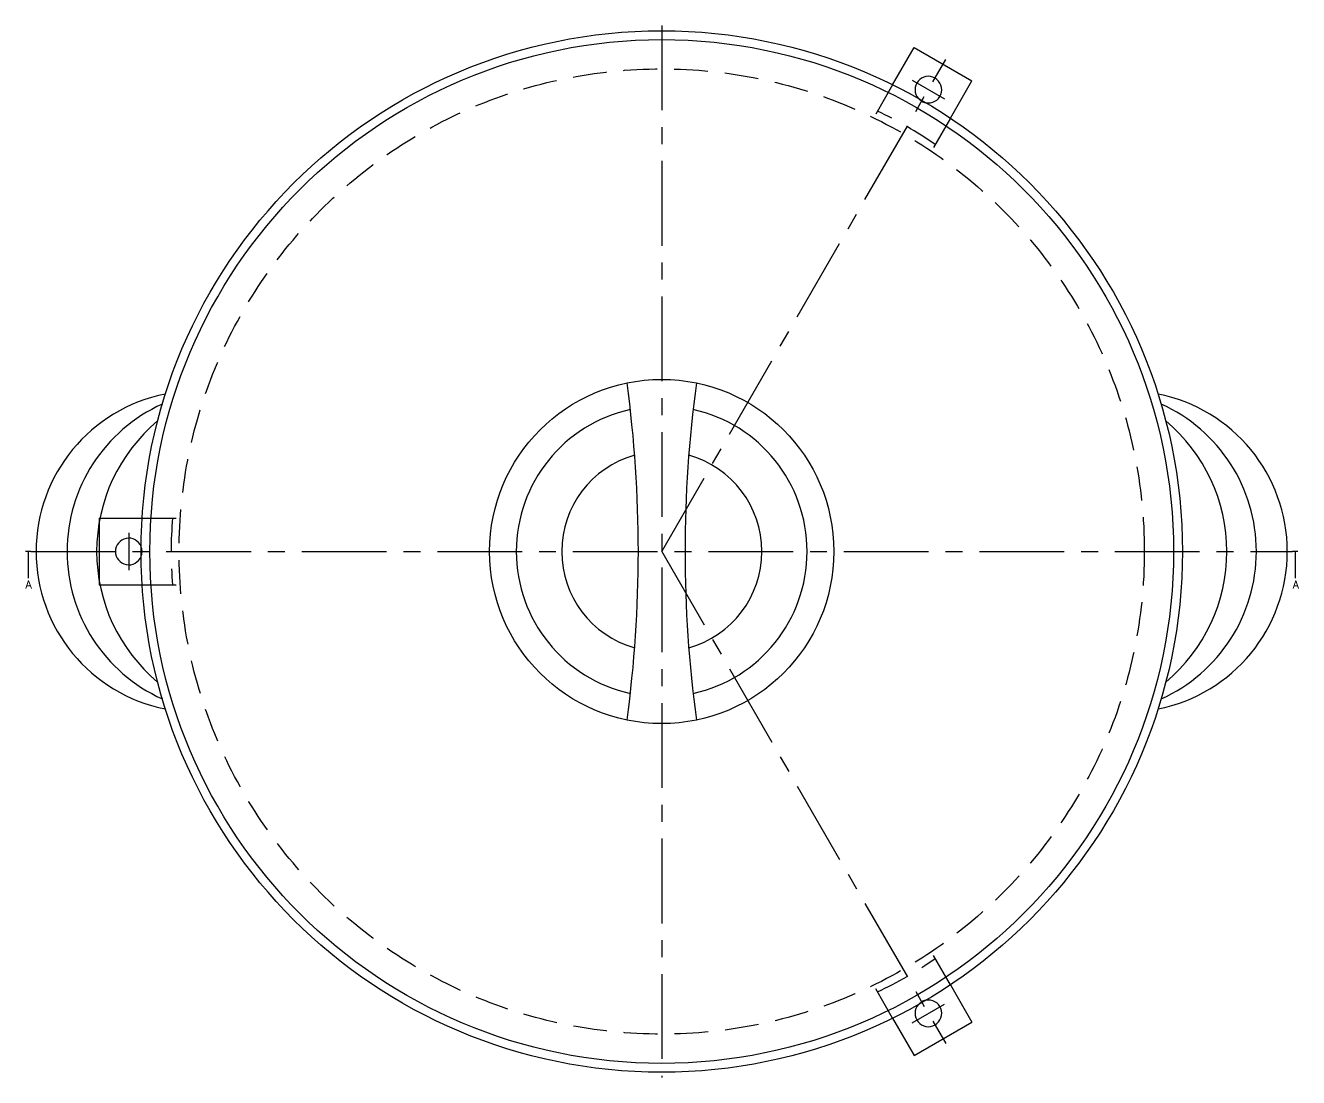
# Model space of a CAD drawing. Extents: x -247 to 740, y -878 to 197.
# Drawn here: x -238.5 to 238.7, y -197.2 to 197.2 of the extents above; entities that cross this region are included whole.
import ezdxf

# ---------------------------------------------------------------- set-up
doc = ezdxf.new("R2010")
doc.units = 0
doc.linetypes.add('CENTER', pattern=[50.8, 31.75, -6.35, 6.35, -6.35])
doc.linetypes.add('DASHED', pattern=[19.05, 12.7, -6.35])
doc.layers.get('0').update_dxf_attribs({"linetype": 'CONTINUOUS'})
doc.layers.add('CENTER', color=1, linetype='CONTINUOUS')
doc.styles.get("Standard").update_dxf_attribs({"font": 'txt.shx', "height": 3, "bigfont": 'bigfont.shx'})

msp = doc.modelspace()

# ---------------------------------------------------------------- linework, layer by layer
at = {"color": 7, "linetype": 'CONTINUOUS'}
for p, q in [((86.56, 174.92), (94.62, 188.89)), ((94.62, 188.89), (116.28, 176.39)), ((108.21, 162.42), (116.28, 176.39)), ((-210.9, 10.74), (-210.9, -10.74)), ((-210.57, 12.5), (-194.76, 12.5)), ((-210.57, -12.5), (-194.76, -12.5)), ((108.21, -162.42), (116.28, -176.39)), ((86.56, -174.92), (94.62, -188.89)), ((94.62, -188.89), (116.28, -176.39))]:
    msp.add_line(p, q, dxfattribs=at)
at = {"color": 3, "linetype": 'DASHED'}
for p, q in [((86.56, 174.92), (79.41, 162.54)), ((108.21, 162.42), (101.06, 150.04)), ((-210.9, 12.5), (-210.9, 10.74)), ((-210.9, 12.5), (-210.57, 12.5)), ((-194.76, 12.5), (-180.38, 12.5)), ((-210.9, -10.74), (-210.9, -12.5)), ((-210.9, -12.5), (-210.57, -12.5)), ((-194.76, -12.5), (-180.38, -12.5)), ((108.21, -162.42), (101.06, -150.04)), ((86.56, -174.92), (79.41, -162.54))]:
    msp.add_line(p, q, dxfattribs=at)
at = {"color": 7}
for points in [[(-237.5, 0, 0), (-237.5, -9.99, 0)], [(237.5, 0, 0), (237.5, -9.99, 0)]]:
    msp.add_polyline3d(points, dxfattribs=at)
at = {"color": 7, "linetype": 'CONTINUOUS'}
for radius in [195.17, 191.86, 64.5]:
    msp.add_circle((0, 0), radius, dxfattribs=at)
at = {"color": 3, "linetype": 'DASHED'}
msp.add_circle((0, 0), 180.9, dxfattribs=at)
at = {"color": 7, "linetype": 'CONTINUOUS'}
for centre, radius, start, end in [((99.95, 173.12), 5, 258.5136, 221.4864), ((-480.43, 0), 471.68, 352.3028, 7.6972), ((480.43, 0), 471.68, 172.3028, 187.6972), ((-174.36, 0), 60.14, 101.1936, 258.8064), ((174.36, 0), 60.14, 281.1936, 78.8064), ((-162.33, 0), 60.58, 114.2222, 245.7778), ((0, 0), 54.5, 102.4629, 257.5371), ((0, 0), 54.5, 282.4629, 77.5371), ((162.33, 0), 60.58, 294.2222, 65.7778), ((-148.08, 0), 63.74, 129.8741, 230.1259), ((148.08, 0), 63.74, 309.8741, 50.1259), ((0, 0), 37.5, 105.6783, 254.3217), ((0, 0), 37.5, 285.6783, 74.3217), ((-199.8, 0), 5, 21.7642, 338.2358), ((99.95, -173.12), 5, 138.5136, 101.4864)]:
    msp.add_arc(centre, radius, start, end, dxfattribs=at)
at = {"color": 3, "linetype": 'DASHED'}
for centre, radius, start, end in [((99.95, 173.12), 5, 221.4864, 258.5136), ((22.55, 39.06), 138.8, 54.8331, 65.1669), ((-45.1, 0), 138.8, 174.8331, 185.1669), ((-199.8, 0), 5, 338.2358, 21.7642), ((22.55, -39.06), 138.8, 294.8331, 305.1669), ((99.95, -173.12), 5, 101.4864, 138.5136)]:
    msp.add_arc(centre, radius, start, end, dxfattribs=at)
at = {"layer": 'CENTER', "color": 1, "linetype": 'CENTER'}
for p, q in [((0, 197.17), (0, -197.17)), ((0, 0), (106.45, 184.38)), ((93.89, 176.62), (106.01, 169.62)), ((-199.8, 7), (-199.8, -7)), ((-236.5, 0), (-238.5, 0)), ((-236.5, 0), (236.5, 0)), ((238.5, 0), (236.5, 0)), ((0, 0), (106.45, -184.38)), ((93.89, -176.62), (106.01, -169.62))]:
    msp.add_line(p, q, dxfattribs=at)

# ---------------------------------------------------------------- texts
at = {"color": 137, "linetype": 'CONTINUOUS'}
for p in [(-238.47, -13.83), (236.53, -13.83)]:
    msp.add_text('A', height=3, dxfattribs=at).set_placement(p)

doc.saveas('drawing.dxf')
